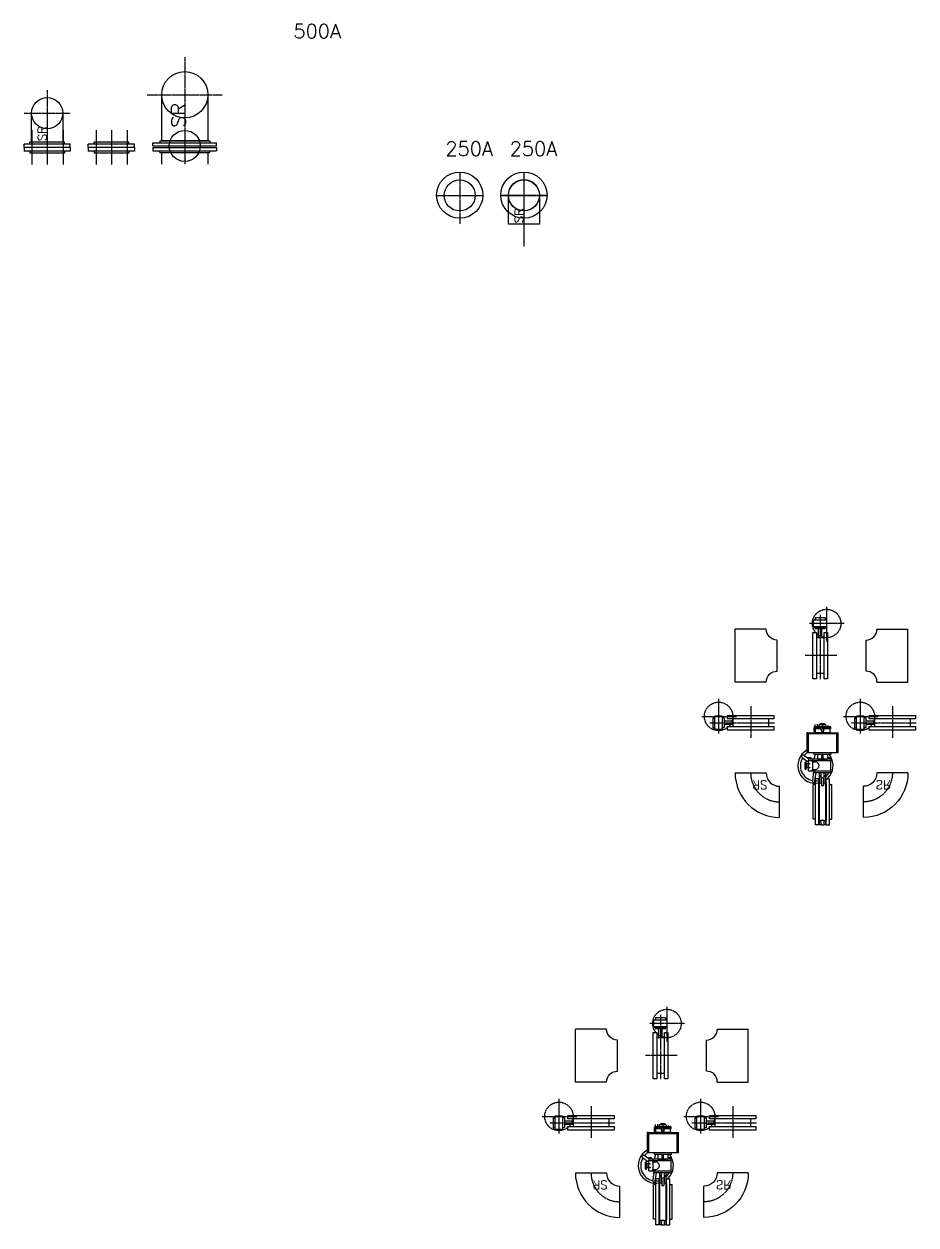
# Model space of a CAD drawing. Extents: x -181672 to 290600, y -29000 to 395522.
# Drawn here: x -155337 to -147500, y 31393 to 41945 of the extents above; entities that cross this region are included whole.
import ezdxf
from ezdxf.enums import TextEntityAlignment as Align

# ---------------------------------------------------------------- set-up
doc = ezdxf.new("R2010")
doc.units = 0
doc.header["$LTSCALE"] = 10
doc.linetypes.add('XFM7P20PCW$0$CENTER', pattern=[2, 1.25, -0.25, 0.25, -0.25])
for name, color, linetype in [('XFM7P20PCW$0$M-CWTR-CENT', 252, 'XFM7P20PCW$0$CENTER'), ('XFM7P20PCW$0$M-CWTR-VAVE', 252, 'Continuous'), ('XFM7P20PCW$0$M-HVAC-TEXT', 252, 'Continuous'), ('XFM7P20PCW$0$P-PCWR-20.7-P', 252, 'Continuous')]:
    doc.layers.add(name, color=color, linetype=linetype)
doc.styles.add('XFM7P20PCW$0$Standard', font='txt.shx', dxfattribs={"bigfont": 'chineset.shx'})

# ---------------------------------------------------------------- blocks, each defined once
blk = doc.blocks.new('XFM7P20PCW$0$A$C3925316A')
at = {"color": 1, "linetype": 'XFM7P20PCW$0$CENTER'}
for p, q in [((406, 660), (406, 0)), ((737, 330), (0, 330))]:
    blk.add_line(p, q, dxfattribs=at)
at = {"color": 0}
blk.add_lwpolyline([(406, 127), (0, 127), (0, 533), (406, 533)], dxfattribs=at)
blk.add_circle((406, 330), 203, dxfattribs=at)
at = {"color": 0, "style": 'XFM7P20PCW$0$Standard'}
blk.add_text('SR', height=125, dxfattribs=at).set_placement((116, 323))
blk = doc.blocks.new('XFM7P20PCW$0$SL250')
at = {"color": 3}
for p, q in [((1.905, 15.24), (0, 15.24)), ((0, -15.24), (0, 15.24)), ((1.905, -20.32), (1.905, 20.32)), ((4.92125, 20.32), (1.905, 20.32)), ((4.92125, -20.32), (4.92125, 20.32)), ((1.905, -15.24), (0, -15.24)), ((4.92125, -20.32), (1.905, -20.32))]:
    blk.add_line(p, q, dxfattribs=at)
blk = doc.blocks.new('XFM7P20PCW$0$SL400')
for p, q in [((28, 2.8), (-28, 2.8)), ((-28, 0), (-28, 2.8)), ((28, 0), (-28, 0)), ((22.05, 4.4), (-22.05, 4.4)), ((-22.05, 4.4), (-22.05, 2.8)), ((22.05, 4.4), (22.05, 2.8)), ((28, 0), (28, 2.8))]:
    blk.add_line(p, q)
blk = doc.blocks.new('XFM7P20PCW$0$A$C4C7F1D6B')
at = {"color": 1, "linetype": 'XFM7P20PCW$0$CENTER'}
for p, q in [((0, 203), (0, -203)), ((203, 0), (-254, 0))]:
    blk.add_line(p, q, dxfattribs=at)
at = {"color": 0}
blk.add_lwpolyline([(0, -137), (-254, -137), (-254, 137), (0, 137)], dxfattribs=at)
blk.add_circle((0, 0), 137, dxfattribs=at)
at = {"color": 0, "style": 'XFM7P20PCW$0$Standard'}
blk.add_text('SR', height=75, dxfattribs=at).set_placement((-246, 6))
blk = doc.blocks.new('XFM7P20PCW$0$A$C2FAC25FF')
for p, q in [((0, 391), (0, 117)), ((391, 0), (117, 0))]:
    blk.add_line(p, q)
for radius in [391, 117]:
    blk.add_arc((0, 0), radius, 0, 90)
at = {"color": 1, "linetype": 'XFM7P20PCW$0$CENTER'}
blk.add_arc((0, 0), 254, 0, 90, dxfattribs=at)
at = {"color": 0, "style": 'XFM7P20PCW$0$Standard'}
blk.add_text('SR', height=75, dxfattribs=at).set_placement((108, 67))
blk = doc.blocks.new('XFM7P20PCW$0$PP-R10(250A)')
for p, q in [((9.55675, 36.86175), (36.86175, 36.86175)), ((0, 27.305), (0, 0)), ((46.4185, 27.305), (46.4185, 0)), ((0, 0), (46.4185, 0))]:
    blk.add_line(p, q)
for centre, start, end in [((0, 36.86175), 270, 0), ((46.4185, 36.86175), 180, 270)]:
    blk.add_arc(centre, 9.55675, start, end)
blk = doc.blocks.new('XFM7P20PCW$0$A$C4CB8216D')
at = {"layer": 'XFM7P20PCW$0$M-CWTR-CENT'}
for p, q in [((41227, -8749), (41227, -9315)), ((41283, -8678), (41283, -8982)), ((41438, -8825), (41132, -8825)), ((41372, -9107), (41093, -9107))]:
    blk.add_line(p, q, dxfattribs=at)
at = {"layer": 'XFM7P20PCW$0$M-CWTR-VAVE'}
for p, q in [((41169, -8855), (41169, -8795)), ((41284, -8855), (41169, -8855)), ((41172, -8793), (41282, -8793)), ((41172, -8858), (41282, -8858)), ((41183, -8776), (41183, -8791)), ((41183, -8870), (41183, -8860)), ((41269, -8774), (41185, -8774)), ((41271, -8776), (41271, -8791)), ((41271, -8870), (41271, -8860)), ((41284, -8855), (41284, -8795)), ((41269, -8873), (41185, -8873)), ((41261, -8951), (41193, -8951)), ((41212, -8951), (41212, -8875)), ((41242, -8951), (41242, -8875)), ((41261, -9263), (41193, -9263))]:
    blk.add_line(p, q, dxfattribs=at)
for points in [[(41163, -8904), (41193, -8904), (41193, -9311), (41163, -9311)], [(41261, -8904), (41291, -8904), (41291, -9311), (41261, -9311)]]:
    blk.add_lwpolyline(points, close=True, dxfattribs=at)
at = {"layer": 'XFM7P20PCW$0$M-CWTR-VAVE', "linetype": 'XFM7P20PCW$0$CENTER'}
blk.add_circle((41283, -8825), 125, dxfattribs=at)
at = {"layer": 'XFM7P20PCW$0$M-CWTR-VAVE'}
for centre, radius, start, end in [((41172, -8795), 2.31, 90, 180), ((41172, -8855), 2.31, 180, 270), ((41181, -8791), 2.31, 270, 0), ((41181, -8860), 2.31, 0, 90), ((41185, -8776), 2.31, 90, 180), ((41269, -8776), 2.31, 0, 90), ((41273, -8791), 2.31, 180, 270), ((41273, -8860), 2.31, 90, 180), ((41282, -8795), 2.31, 0, 90), ((41282, -8855), 2.31, 270, 0), ((41185, -8870), 2.31, 180, 270), ((41210, -8875), 2.3, 0, 90), ((41244, -8875), 2.3, 90, 180), ((41269, -8870), 2.31, 270, 0)]:
    blk.add_arc(centre, radius, start, end, dxfattribs=at)
blk = doc.blocks.new('XFM7P20PCW$0$A$Ccf1404c1')
at = {"color": 3}
for p, q in [((-154, 631), (-154, 653)), ((-154, 653), (-152, 653)), ((-152, 659), (-152, 663)), ((-152, 663), (-150, 663)), ((-152, 663), (-150, 663)), ((-152, 659), (-152, 659)), ((-150, 659), (-152, 659)), ((-147, 659), (-152, 659)), ((-152, 659), (-152, 653)), ((-152, 653), (-147, 653)), ((-152, 653), (-152, 650)), ((-152, 650), (-152, 643)), ((-147, 643), (-152, 643)), ((-145, 663), (-150, 663)), ((-147, 659), (-150, 659)), ((-147, 679), (-147, 633)), ((-147, 659), (-147, 663)), ((-147, 663), (-145, 663)), ((-145, 659), (-147, 659)), ((-147, 659), (-15, 659)), ((-147, 653), (-95, 653)), ((-95, 650), (-147, 650)), ((-147, 650), (-147, 643)), ((-147, 643), (-140, 643)), ((-146, 643), (-145, 608)), ((-142, 663), (-145, 663)), ((-142, 659), (-145, 659)), ((-142, 659), (-142, 663)), ((-142, 659), (-142, 659)), ((-140, 650), (-140, 643)), ((-94, 643), (-140, 643)), ((-137, 662), (-137, 659)), ((-137, 662), (-128, 662)), ((-133, 662), (-133, 666)), ((-133, 666), (-131, 666)), ((-133, 666), (-131, 666)), ((-133, 662), (-133, 662)), ((-131, 662), (-133, 662)), ((-126, 666), (-131, 666)), ((-128, 662), (-131, 662)), ((-128, 682), (-128, 639)), ((-128, 662), (-128, 666)), ((-128, 666), (-126, 666)), ((-126, 662), (-128, 662)), ((-128, 662), (-105, 662)), ((-123, 666), (-126, 666)), ((-123, 662), (-126, 662)), ((-123, 662), (-123, 666)), ((-123, 662), (-123, 662)), ((-109, 679), (-116, 662)), ((-109, 679), (-54, 679)), ((-105, 662), (-105, 659)), ((-105, 662), (-57, 662)), ((-95, 653), (-94, 631)), ((-68, 653), (-95, 653)), ((-81, 682), (-81, 639)), ((-68, 653), (-15, 653)), ((-68, 631), (-68, 653)), ((-15, 650), (-68, 650)), ((-23, 643), (-68, 643)), ((-57, 662), (-57, 659)), ((-57, 662), (-34, 662)), ((-46, 662), (-54, 679)), ((-39, 662), (-39, 666)), ((-39, 666), (-37, 666)), ((-39, 666), (-37, 666)), ((-39, 662), (-39, 662)), ((-37, 662), (-39, 662)), ((-32, 666), (-37, 666)), ((-34, 662), (-37, 662)), ((-34, 662), (-34, 666)), ((-34, 666), (-32, 666)), ((-32, 662), (-34, 662)), ((-34, 662), (-25, 662)), ((-29, 666), (-32, 666)), ((-29, 662), (-32, 662)), ((-29, 662), (-29, 666)), ((-29, 662), (-29, 662)), ((-25, 662), (-25, 659)), ((-23, 650), (-23, 643)), ((-15, 643), (-23, 643)), ((-20, 659), (-20, 663)), ((-20, 663), (-18, 663)), ((-20, 663), (-18, 663)), ((-20, 659), (-20, 659)), ((-18, 659), (-20, 659)), ((-13, 663), (-18, 663)), ((-15, 659), (-18, 659)), ((-16, 643), (-18, 608)), ((-15, 659), (-15, 663)), ((-15, 663), (-13, 663)), ((-13, 659), (-15, 659)), ((-10, 659), (-15, 659)), ((-15, 653), (-10, 653)), ((-15, 650), (-15, 643)), ((-10, 643), (-15, 643)), ((-10, 663), (-13, 663)), ((-10, 659), (-13, 659)), ((-10, 659), (-10, 663)), ((-10, 659), (-10, 659)), ((-10, 659), (-10, 653)), ((-10, 653), (-10, 650)), ((-10, 650), (-10, 643)), ((-208, 608), (-219, 608)), ((-219, 608), (-219, 601)), ((-208, 601), (-219, 601)), ((-219, 601), (-219, 538)), ((-219, 538), (-219, 534)), ((-219, 534), (-219, 433)), ((-208, 608), (-208, 601)), ((-208, 608), (-142, 608)), ((-208, 601), (-208, 538)), ((-208, 601), (45, 601)), ((-208, 538), (-208, 534)), ((-208, 534), (-208, 433)), ((-146, 631), (-154, 631)), ((-154, 618), (-154, 631)), ((-154, 618), (-145, 618)), ((-140, 608), (-142, 608)), ((-23, 608), (-140, 608)), ((-20, 608), (-23, 608)), ((-20, 608), (45, 608)), ((45, 608), (56, 608)), ((45, 601), (45, 608)), ((45, 601), (56, 601)), ((45, 538), (45, 601)), ((45, 534), (45, 538)), ((45, 433), (45, 534)), ((56, 601), (56, 608)), ((56, 538), (56, 601)), ((56, 534), (56, 538)), ((56, 433), (56, 534)), ((-208, 433), (-219, 433)), ((-208, 433), (45, 433)), ((-156, 433), (-156, 418)), ((-6, 418), (-6, 433)), ((45, 433), (56, 433)), ((-260, 390), (-205, 350)), ((-205, 378), (-246, 408)), ((-225, 348), (-233, 348)), ((-233, 288), (-233, 348)), ((-225, 288), (-225, 348)), ((-220, 323), (-225, 323)), ((-205, 333), (-220, 333)), ((-220, 303), (-220, 333)), ((-204, 387), (-205, 386)), ((-205, 379), (-205, 386)), ((-202, 379), (-205, 379)), ((-205, 378), (-205, 363)), ((-205, 378), (-199, 378)), ((-205, 363), (-170, 363)), ((-205, 273), (-205, 363)), ((-202, 387), (-204, 387)), ((-204, 379), (-204, 378)), ((-193, 387), (-202, 387)), ((-199, 379), (-202, 379)), ((-199, 379), (-199, 386)), ((-193, 379), (-199, 379)), ((-193, 378), (-199, 378)), ((-193, 335), (-197, 335)), ((-184, 387), (-193, 387)), ((-187, 379), (-193, 379)), ((-188, 378), (-193, 378)), ((-188, 378), (-170, 378)), ((-187, 379), (-187, 386)), ((-184, 379), (-187, 379)), ((-183, 387), (-184, 387)), ((-181, 379), (-184, 379)), ((-181, 386), (-183, 387)), ((-183, 378), (-183, 379)), ((-181, 379), (-181, 386)), ((-170, 378), (-170, 363)), ((-170, 378), (-81, 378)), ((-170, 363), (-81, 363)), ((-170, 350), (-170, 363)), ((-144, 350), (-170, 350)), ((-170, 350), (-170, 285)), ((-156, 418), (-6, 418)), ((-153, 378), (-143, 418)), ((-126, 418), (-126, 378)), ((-80, 368), (-123, 368)), ((-120, 368), (-42, 368)), ((-86, 378), (-86, 418)), ((-81, 378), (-7, 378)), ((-81, 363), (-7, 363)), ((-76, 378), (-76, 418)), ((-36, 418), (-36, 378)), ((-30, 387), (-31, 386)), ((-31, 379), (-31, 386)), ((-28, 379), (-31, 379)), ((-28, 387), (-30, 387)), ((-30, 379), (-30, 378)), ((-19, 387), (-28, 387)), ((-25, 379), (-28, 379)), ((-25, 379), (-25, 386)), ((-19, 379), (-25, 379)), ((-20, 418), (-12, 387)), ((-10, 387), (-19, 387)), ((-13, 379), (-19, 379)), ((-13, 379), (-13, 386)), ((-10, 379), (-13, 379)), ((-9, 387), (-10, 387)), ((-7, 379), (-10, 379)), ((-7, 386), (-9, 387)), ((-9, 378), (-9, 379)), ((-7, 379), (-7, 386)), ((-7, 378), (-7, 363)), ((-7, 273), (-7, 363)), ((-233, 288), (-225, 288)), ((-225, 313), (-220, 313)), ((-220, 303), (-205, 303)), ((-205, 273), (-170, 273)), ((-170, 285), (-144, 285)), ((-170, 273), (-170, 285)), ((-160, 273), (-170, 184)), ((-170, 273), (-81, 273)), ((-157, 273), (-157, 259)), ((-157, 259), (-5, 259)), ((-147, 181), (-138, 259)), ((-108, 235), (-106, 235)), ((-108, 235), (-108, 231)), ((-108, 231), (-108, 220)), ((-108, 231), (-106, 231)), ((-108, 220), (-106, 220)), ((-106, 164), (-106, 259)), ((-96, 259), (-96, 163)), ((-81, 273), (-7, 273)), ((-66, 163), (-66, 259)), ((-56, 259), (-56, 164)), ((-54, 235), (-56, 235)), ((-54, 220), (-56, 220)), ((-54, 220), (-54, 235)), ((-7, 273), (-5, 273)), ((-5, 259), (-5, 273)), ((-110, 165), (-113, 162)), ((-113, 0), (-113, 162)), ((-106, 165), (-110, 165)), ((-110, 165), (-110, 0)), ((-96, 163), (-89, 163)), ((-89, 210), (-73, 210)), ((-89, 190), (-89, 210)), ((-89, 190), (-89, 144)), ((-89, 144), (-73, 144)), ((-73, 210), (-73, 190)), ((-73, 190), (-73, 144)), ((-73, 163), (-66, 163)), ((-52, 165), (-56, 165)), ((-49, 162), (-52, 165)), ((-52, 0), (-52, 165)), ((-49, 162), (-49, 0)), ((-113, -162), (-113, 0)), ((-110, 0), (-110, -165)), ((-52, -165), (-52, 0)), ((-49, 0), (-49, -162)), ((-113, -162), (-110, -165)), ((-110, -165), (-106, -165)), ((-106, -203), (-106, -164)), ((-96, -203), (-106, -203)), ((-66, -163), (-96, -163)), ((-96, -163), (-96, -203)), ((-96, -203), (-66, -203)), ((-66, -203), (-66, -163)), ((-56, -203), (-66, -203)), ((-56, -164), (-56, -203)), ((-56, -165), (-52, -165)), ((-52, -165), (-49, -162))]:
    blk.add_line(p, q, dxfattribs=at)
for centre, radius in [((-81, 631), 10.5), ((-195, 333), 2.5), ((-195, 302), 2.5)]:
    blk.add_circle(centre, radius, dxfattribs=at)
for centre, radius, start, end in [((-81, 636), 51.3, 57.5596, 122.4404), ((-81, 631), 13, 180, 0), ((-143, 318), 155, 119.0973, 283.7872), ((-143, 318), 133, 119.8057, 138.7303), ((-143, 318), 133, 148.5663, 203.6483), ((-144, 318), 32.5, 270, 90), ((-143, 318), 155, 304.0811, 23.6483), ((-143, 318), 155, 23.6483, 35.9401), ((-143, 318), 133, 203.6483, 258.7303), ((-143, 318), 133, 311.0294, 333.5654), ((-143, 318), 133, 268.5663, 286.2112), ((-121, 0), 165, 81.2853, 84.7841), ((-41, 0), 165, 95.2159, 98.7147), ((-121, 0), 165, 275.2159, 278.7147), ((-41, 0), 165, 261.2853, 264.7841)]:
    blk.add_arc(centre, radius, start, end, dxfattribs=at)
for points, knots in [([(-152, 663), (-152, 663), (-152, 663), (-152, 663), (-152, 663)], [0, 0, 0, 0, 0.231849, 1, 1, 1, 1]), ([(-150, 663), (-150, 663), (-149, 663), (-148, 663), (-147, 663)], [0, 0, 0, 0, 0.070201, 1, 1, 1, 1]), ([(-145, 663), (-145, 663), (-144, 663), (-143, 663), (-142, 663)], [0, 0, 0, 0, 0.0702, 1, 1, 1, 1]), ([(-142, 663), (-142, 663), (-142, 663), (-142, 663), (-142, 663)], [0, 0, 0, 0, 0.768151, 1, 1, 1, 1]), ([(-133, 666), (-133, 666), (-133, 666), (-133, 666), (-133, 666)], [0, 0, 0, 0, 0.231849, 1, 1, 1, 1]), ([(-131, 666), (-131, 666), (-130, 666), (-129, 666), (-128, 666)], [0, 0, 0, 0, 0.070201, 1, 1, 1, 1]), ([(-126, 666), (-126, 666), (-125, 666), (-124, 666), (-123, 666)], [0, 0, 0, 0, 0.070201, 1, 1, 1, 1]), ([(-123, 666), (-123, 666), (-123, 666), (-123, 666), (-123, 666)], [0, 0, 0, 0, 0.768151, 1, 1, 1, 1]), ([(-39, 666), (-39, 666), (-39, 666), (-39, 666), (-39, 666)], [0, 0, 0, 0, 0.231849, 1, 1, 1, 1]), ([(-37, 666), (-37, 666), (-36, 666), (-35, 666), (-34, 666)], [0, 0, 0, 0, 0.070201, 1, 1, 1, 1]), ([(-32, 666), (-32, 666), (-31, 666), (-30, 666), (-29, 666)], [0, 0, 0, 0, 0.070201, 1, 1, 1, 1]), ([(-29, 666), (-29, 666), (-29, 666), (-29, 666), (-29, 666)], [0, 0, 0, 0, 0.768151, 1, 1, 1, 1]), ([(-20, 663), (-20, 663), (-20, 663), (-20, 663), (-20, 663)], [0, 0, 0, 0, 0.231849, 1, 1, 1, 1]), ([(-18, 663), (-18, 663), (-17, 663), (-16, 663), (-15, 663)], [0, 0, 0, 0, 0.070201, 1, 1, 1, 1]), ([(-13, 663), (-13, 663), (-12, 663), (-11, 663), (-10, 663)], [0, 0, 0, 0, 0.0702, 1, 1, 1, 1]), ([(-10, 663), (-10, 663), (-10, 663), (-10, 663), (-10, 663)], [0, 0, 0, 0, 0.768151, 1, 1, 1, 1]), ([(-246, 408), (-246, 408), (-247, 409), (-248, 409), (-250, 410), (-252, 410), (-254, 410), (-257, 410), (-260, 410), (-263, 409), (-265, 409), (-266, 408), (-266, 408)], [0, 0, 0, 0, 0.026682, 0.148513, 0.227122, 0.307999, 0.415147, 0.525312, 0.671305, 0.821457, 0.998992, 1, 1, 1, 1]), ([(-266, 408), (-266, 408), (-266, 407), (-266, 405), (-266, 402), (-265, 399), (-264, 397), (-264, 395), (-262, 393), (-261, 391), (-260, 390), (-260, 390), (-260, 390)], [0, 0, 0, 0, 0.001009, 0.166634, 0.33709, 0.460721, 0.587326, 0.676528, 0.767836, 0.908625, 0.978451, 1, 1, 1, 1]), ([(-205, 386), (-205, 386), (-204, 387), (-203, 387), (-202, 387)], [0, 0, 0, 0, 0.495458, 1, 1, 1, 1]), ([(-202, 387), (-202, 387), (-202, 387), (-201, 387), (-200, 386), (-199, 386)], [0, 0, 0, 0, 0.0700946, 0.5307869, 1, 1, 1, 1]), ([(-199, 386), (-198, 387), (-196, 387), (-194, 387), (-193, 387)], [0, 0, 0, 0, 0.772783, 1, 1, 1, 1]), ([(-193, 387), (-192, 387), (-191, 387), (-189, 387), (-188, 386), (-187, 386)], [0, 0, 0, 0, 0.3945795, 0.7951928, 1, 1, 1, 1]), ([(-187, 386), (-187, 386), (-186, 387), (-185, 387), (-184, 387)], [0, 0, 0, 0, 0.495458, 1, 1, 1, 1]), ([(-184, 387), (-184, 387), (-184, 387), (-182, 387), (-182, 386), (-181, 386)], [0, 0, 0, 0, 0.0700946, 0.5307869, 1, 1, 1, 1]), ([(-31, 386), (-31, 386), (-30, 387), (-29, 387), (-28, 387)], [0, 0, 0, 0, 0.495458, 1, 1, 1, 1]), ([(-28, 387), (-28, 387), (-28, 387), (-27, 387), (-26, 386), (-25, 386)], [0, 0, 0, 0, 0.070095, 0.530787, 1, 1, 1, 1]), ([(-25, 386), (-24, 387), (-22, 387), (-20, 387), (-19, 387)], [0, 0, 0, 0, 0.772782, 1, 1, 1, 1]), ([(-19, 387), (-18, 387), (-17, 387), (-15, 387), (-14, 386), (-13, 386)], [0, 0, 0, 0, 0.3945795, 0.7951928, 1, 1, 1, 1]), ([(-13, 386), (-13, 386), (-12, 387), (-11, 387), (-10, 387)], [0, 0, 0, 0, 0.495458, 1, 1, 1, 1]), ([(-10, 387), (-10, 387), (-10, 387), (-8, 387), (-8, 386), (-7, 386)], [0, 0, 0, 0, 0.0700947, 0.5307866, 1, 1, 1, 1]), ([(-4, 379), (-4, 379), (-4, 380), (-5, 380), (-7, 381), (-7, 381)], [0, 0, 0, 0, 0.004793, 0.7919571, 1, 1, 1, 1]), ([(-7, 369), (-7, 369), (-6, 371), (-5, 373), (-4, 376), (-4, 378), (-4, 379), (-4, 379)], [0, 0, 0, 0, 0.108646, 0.382787, 0.664737, 0.998106, 1, 1, 1, 1]), ([(-170, 184), (-170, 184), (-170, 183), (-170, 181), (-169, 179), (-168, 178), (-168, 176), (-166, 173), (-165, 171), (-163, 169), (-161, 167), (-160, 166), (-160, 166)], [0, 0, 0, 0, 0.026682, 0.148513, 0.227122, 0.307999, 0.415146, 0.525312, 0.671305, 0.821457, 0.998991, 1, 1, 1, 1]), ([(-160, 166), (-160, 166), (-159, 167), (-157, 168), (-155, 170), (-153, 172), (-151, 174), (-150, 175), (-148, 177), (-147, 179), (-147, 181), (-147, 181), (-147, 181)], [0, 0, 0, 0, 0.001009, 0.166634, 0.33709, 0.460721, 0.587327, 0.676528, 0.767835, 0.908625, 0.978451, 1, 1, 1, 1])]:
    blk.add_open_spline(points, degree=3, knots=knots, dxfattribs=at)
at = {"color": 3, "yscale": 10, "zscale": 10}
for p, xscale in [((-162, 0), 10), ((0, 0), -10)]:
    blk.add_blockref('XFM7P20PCW$0$SL250', p, dxfattribs=dict(at, xscale=xscale))
blk = doc.blocks.new('XFM7P20PCW$0$A$C269e3c86')
for name, p in [('XFM7P20PCW$0$A$C4CB8216D', (-41607, 10392)), ('XFM7P20PCW$0$A$Ccf1404c1', (-279, 0))]:
    blk.add_blockref(name, p)
at = {"rotation": 90}
for p in [(-10098, -40532), (-8853, -40532)]:
    blk.add_blockref('XFM7P20PCW$0$A$C4CB8216D', p, dxfattribs=at)
at = {"layer": 'XFM7P20PCW$0$P-PCWR-20.7-P', "yscale": 10, "zscale": 10}
for p, xscale, rotation in [((-1127, 1053), -10, 269.999999999974), ((391, 1053), 10, 90)]:
    blk.add_blockref('XFM7P20PCW$0$PP-R10(250A)', p, dxfattribs=dict(at, xscale=xscale, rotation=rotation))
at = {"layer": 'XFM7P20PCW$0$P-PCWR-20.7-P', "rotation": 180}
blk.add_blockref('XFM7P20PCW$0$A$C2FAC25FF', (-737, 254), dxfattribs=at)
at = {"layer": 'XFM7P20PCW$0$P-PCWR-20.7-P', "xscale": -1, "rotation": 180}
blk.add_blockref('XFM7P20PCW$0$A$C2FAC25FF', (0, 254), dxfattribs=at)
blk = doc.blocks.new('XFM7P20PCW')
at = {"color": 1, "linetype": 'XFM7P20PCW$0$CENTER'}
for p, q in [((-151508.71412, 40642.5791), (-151508.71412, 40185.3791)), ((-150944.09587, 40642.5791), (-150944.09587, 40185.3791)), ((-151711.91412, 40439.3791), (-151305.51412, 40439.3791)), ((-151147.29587, 40439.3791), (-150740.89587, 40439.3791))]:
    blk.add_line(p, q, dxfattribs=at)
at = {"color": 22}
for centre, radius in [((-153924.19612, 40874.04151), 136.525), ((-151508.71412, 40441.6666), 203.21288), ((-150944.09587, 40441.6666), 203.21288), ((-151508.71412, 40439.3791), 136.525), ((-151508.71412, 40439.3791), 136.525), ((-150944.09587, 40439.3791), 136.525), ((-150944.09587, 40439.3791), 136.525)]:
    blk.add_circle(centre, radius, dxfattribs=at)
at = {"layer": 'XFM7P20PCW$0$P-PCWR-20.7-P'}
for p, q in [((-155267.04225, 41012.82901), (-155267.04225, 40709.82901)), ((-154993.99225, 41012.82901), (-154993.99225, 40709.82901)), ((-154702.424, 41012.82901), (-154702.424, 40709.82901)), ((-154429.374, 41012.82901), (-154429.374, 40709.82901)), ((-154127.39612, 40815.04151), (-154127.39612, 40715.04151)), ((-153720.99612, 40815.04151), (-153720.99612, 40715.04151))]:
    blk.add_line(p, q, dxfattribs=at)
at = {"layer": 'XFM7P20PCW$0$P-PCWR-20.7-P', "color": 1}
for p, q in [((-155133.32786, 41012.82901), (-155133.32786, 40709.82901)), ((-154568.70961, 41012.82901), (-154568.70961, 40709.82901)), ((-153924.19612, 41018.04151), (-153924.19612, 40715.04151)), ((-150944.09587, 40292.2416), (-150944.09587, 39989.2416))]:
    blk.add_line(p, q, dxfattribs=at)
for p in [(-147960.93807, 35110.86688), (-149363.79308, 31596.48573)]:
    blk.add_blockref('XFM7P20PCW$0$A$C269e3c86', p)
at = {"layer": 'XFM7P20PCW$0$P-PCWR-20.7-P'}
for name, p, rotation in [('XFM7P20PCW$0$A$C3925316A', (-153593.99628, 40918.04173), 89.99999999999999), ('XFM7P20PCW$0$A$C4C7F1D6B', (-155133.32786, 41162.25401), 89.99999999999953), ('XFM7P20PCW$0$A$C4C7F1D6B', (-150944.09587, 40441.6666), 89.99999999999953)]:
    blk.add_blockref(name, p, dxfattribs=dict(at, rotation=rotation))
at = {"layer": 'XFM7P20PCW$0$P-PCWR-20.7-P', "yscale": 10, "zscale": 10}
for name, p, xscale, rotation in [('XFM7P20PCW$0$SL250', (-155133.32786, 40908.25401), -10, 90), ('XFM7P20PCW$0$SL250', (-155133.32786, 40809.82901), 10, 89.99999999999999), ('XFM7P20PCW$0$SL250', (-154568.70961, 40908.25401), -10, 90), ('XFM7P20PCW$0$SL250', (-154568.70961, 40809.82901), 10, 89.99999999999999), ('XFM7P20PCW$0$SL400', (-153924.19612, 40859.04151), 10, 179.9999999999999)]:
    blk.add_blockref(name, p, dxfattribs=dict(at, xscale=xscale, rotation=rotation))
at = {"layer": 'XFM7P20PCW$0$P-PCWR-20.7-P', "xscale": -10, "yscale": 10, "zscale": 10}
blk.add_blockref('XFM7P20PCW$0$SL400', (-153924.19612, 40874.04151), dxfattribs=at)
at = {"layer": 'XFM7P20PCW$0$M-HVAC-TEXT', "style": 'XFM7P20PCW$0$Standard'}
for s, p in [('500A', (-152760.86304, 41882.75223)), ('250A', (-151425.71528, 40850.33782)), ('250A', (-150861.09703, 40850.33782))]:
    blk.add_text(s, height=125, dxfattribs=at).set_placement(p, align=Align.MIDDLE)

msp = doc.modelspace()

# ---------------------------------------------------------------- block references
msp.add_blockref('XFM7P20PCW', (0, 0))

doc.saveas('drawing.dxf')
